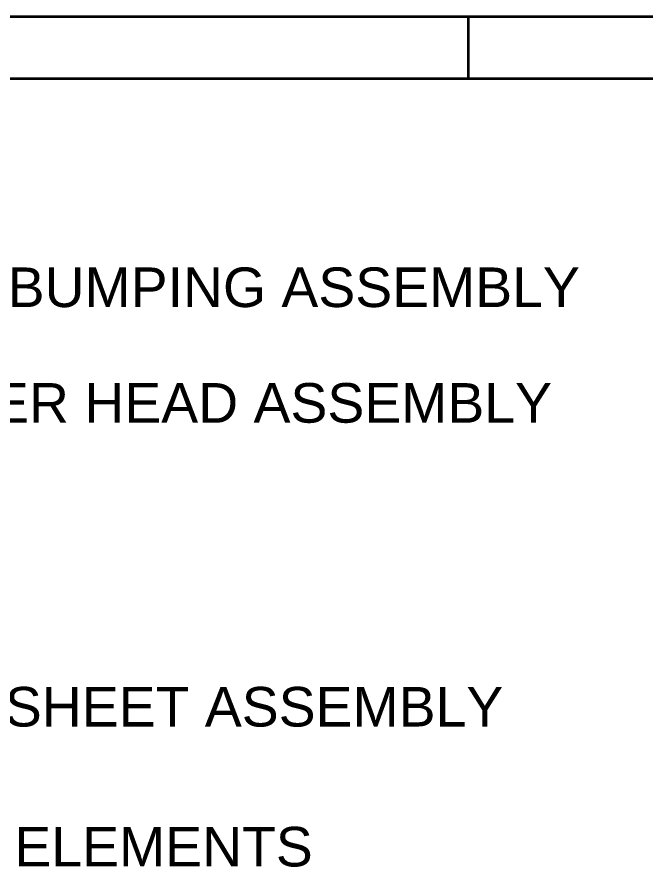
# Model space of a CAD drawing. Header units: inches. Extents: x 17 to 469, y 7 to 301.
# Drawn here: x 278.92 to 305.58, y 264.94 to 301 of the extents above; entities that cross this region are included whole.
import ezdxf

# ---------------------------------------------------------------- set-up
doc = ezdxf.new("R2010")
doc.units = ezdxf.units.IN
doc.header["$LTSCALE"] = 14
doc.header["$MEASUREMENT"] = 0
doc.layers.get('0').update_dxf_attribs({"lineweight": 25})
doc.layers.add('Border', color=7, linetype='Continuous', lineweight=35)
doc.layers.add('Symbol (ANSI)', color=7, linetype='Continuous', lineweight=25)
doc.styles.add('Note Text (ANSI)', font='arial.ttf')

# ---------------------------------------------------------------- blocks, each defined once
blk = doc.blocks.new('Borders 22x34_D')
at = {"layer": 'Border'}
for p, q in [((33.5, 21.5), (1.25, 21.5)), ((21.2891, 21.5), (21.2891, 21.3125)), ((33.3125, 21.3125), (1.25, 21.3125))]:
    blk.add_line(p, q, dxfattribs=at)
blk = doc.blocks.new('UPPER HEAD ADN ELEMENT DETAIL')
at = {"layer": 'Symbol (ANSI)', "color": 7, "char_height": 0.06, "attachment_point": 4, "style": 'Note Text (ANSI)'}
for s, insert in [('\\fArial|b0|i0;\\H0.0600;PNEUMATIC BUMPING ASSEMBLY', (0.3343, 0.5462)), ('\\fArial|b0|i0;\\H0.0600;UPPER HEAD ASSEMBLY', (0.6552, 0.371)), ('\\fArial|b0|i0;\\H0.0600;TUBESHEET ASSEMBLY', (0.6234, -0.0894)), ('\\fArial|b0|i0;\\H0.0600;TUBE ELEMENTS', (0.6145, -0.3014))]:
    blk.add_mtext(s, dxfattribs=dict(at, insert=insert))

msp = doc.modelspace()

# ---------------------------------------------------------------- block references
for name, p, xscale, yscale, zscale in [('Borders 22x34_D', (0, 0), 14, 14, 14), ('UPPER HEAD ADN ELEMENT DETAIL', (254.69298, 274.22808), 28, 28, 28)]:
    msp.add_blockref(name, p, dxfattribs=dict(xscale=xscale, yscale=yscale, zscale=zscale))

doc.saveas('drawing.dxf')
